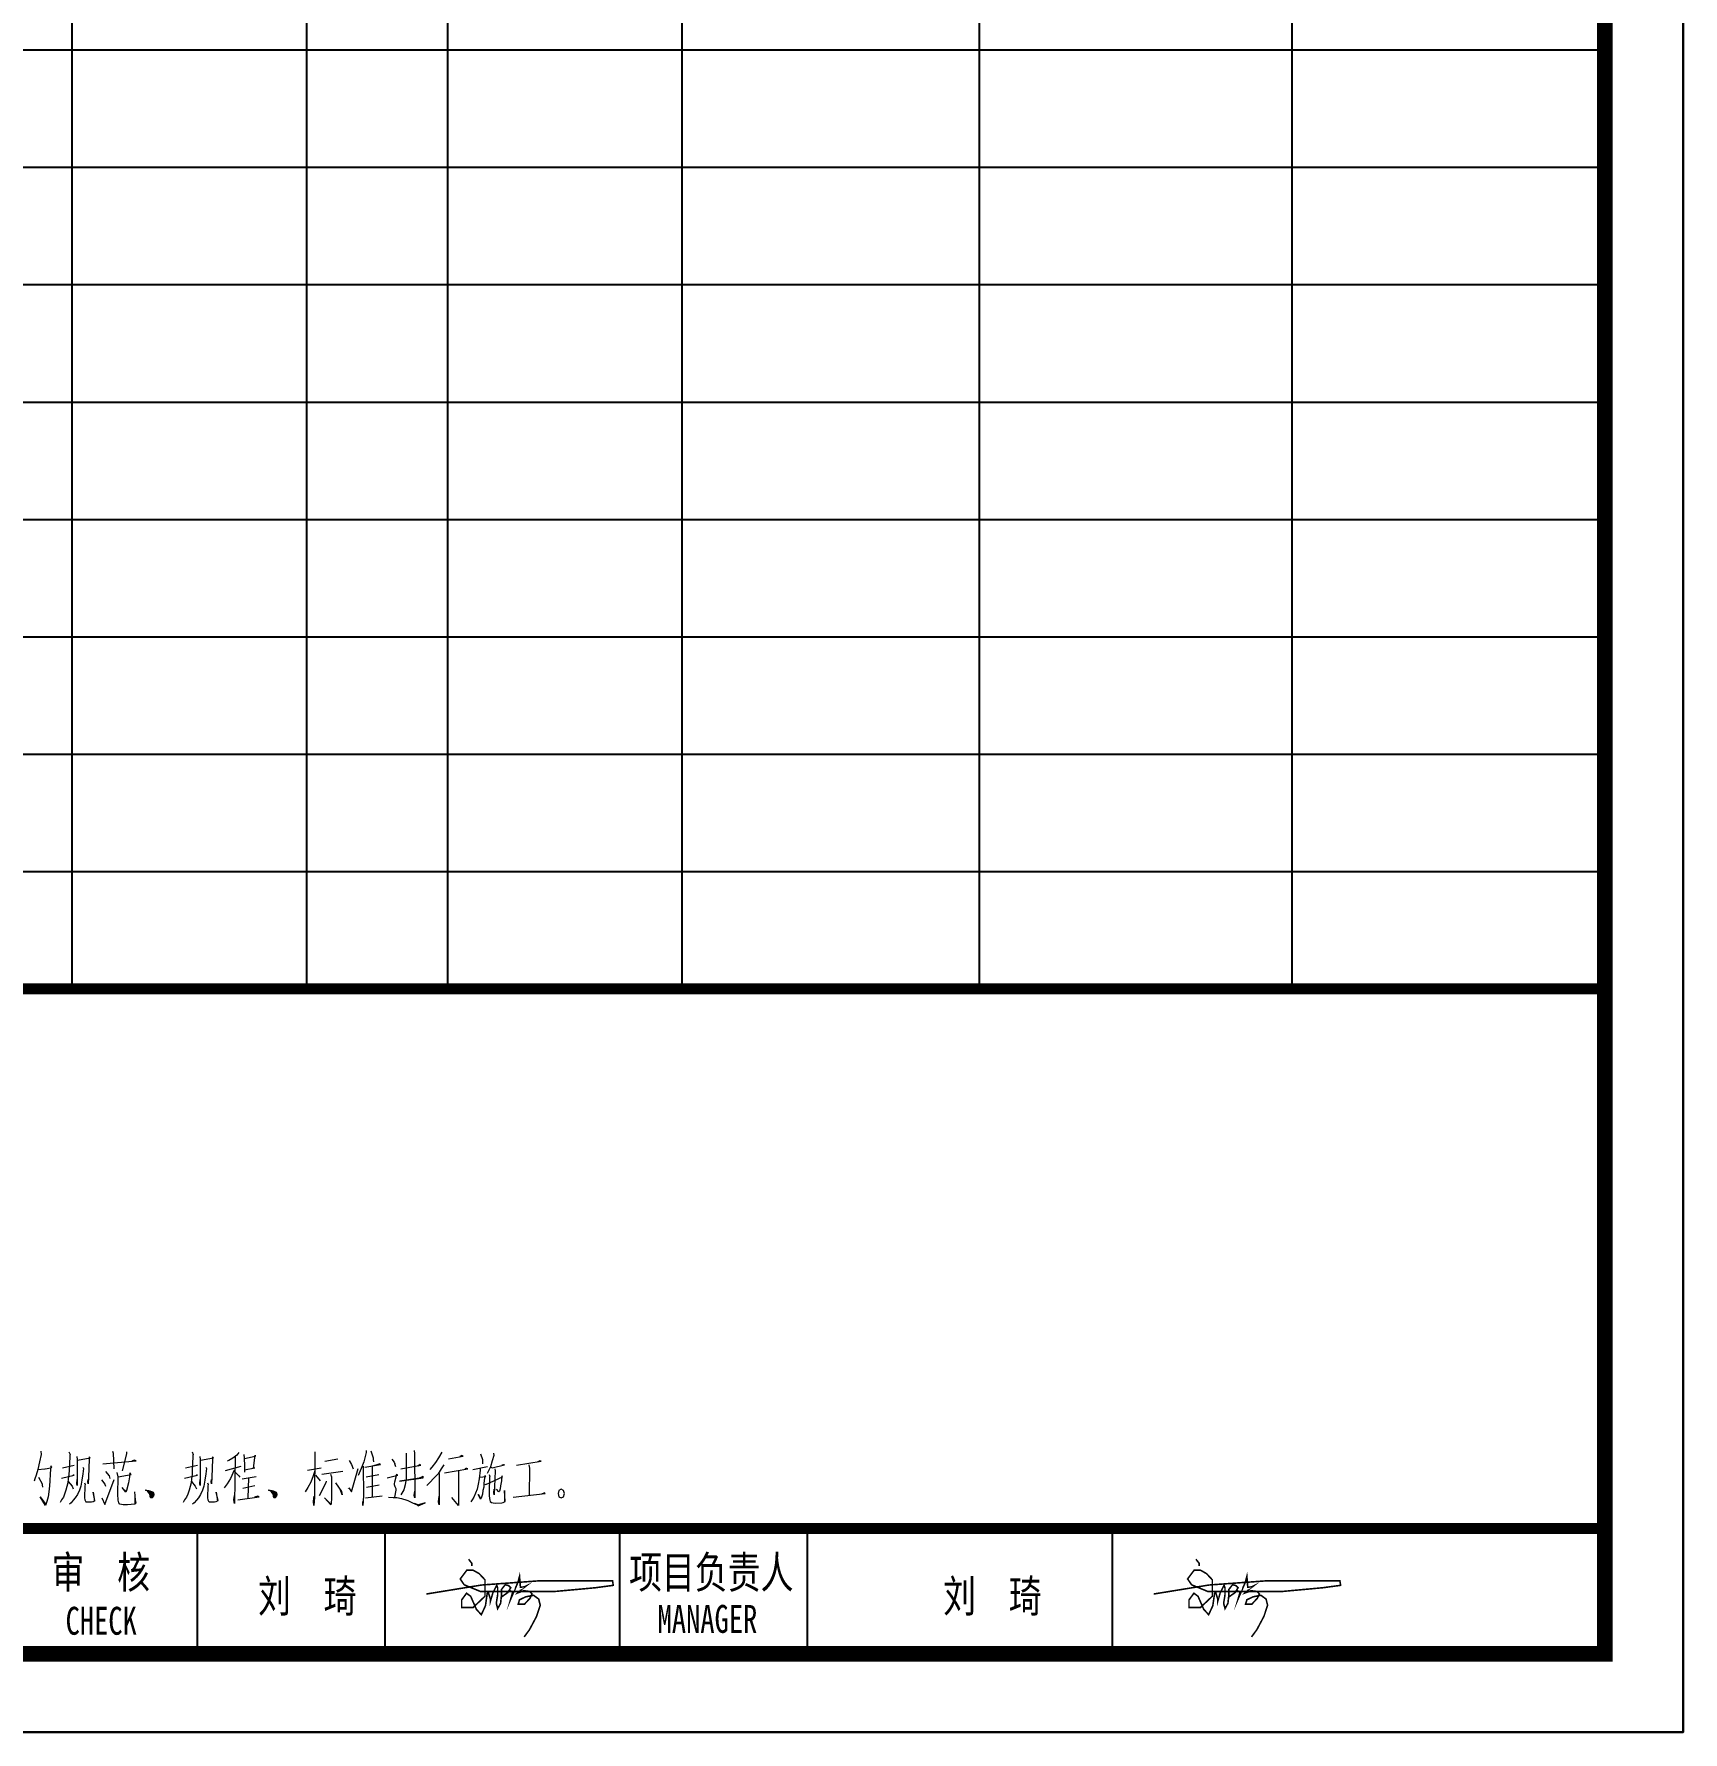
# Model space of a CAD drawing. Extents: x 498328 to 716449, y -893371 to -467753.
# Drawn here: x 537358 to 547901, y -537354 to -526502 of the extents above; entities that cross this region are included whole.
import ezdxf

# ---------------------------------------------------------------- set-up
doc = ezdxf.new("R2010")
doc.units = 0
doc.header["$LTSCALE"] = 1000
doc.layers.get('0').update_dxf_attribs({"linetype": 'CONTINUOUS'})
doc.layers.add('yichutu', color=7, linetype='CONTINUOUS', true_color=0xffffff, plot=False)
doc.layers.add('通用-图框C-SHET', color=141, linetype='CONTINUOUS')
doc.styles.add('黑体', font='simhei.ttf', dxfattribs={"width": 0.8})

# ---------------------------------------------------------------- blocks, each defined once
blk = doc.blocks.new('；liu')
at = {"color": 4, "const_width": 0.5}
for points in [[(165.79, 35.68), (166.39, 34.93), (166.82, 34.39), (166.82, 33.51)], [(152.26, 24.57), (169.97, 27.45), (177.76, 28.02), (188.74, 28.82), (205.46, 28.82), (211.81, 28.82), (212.03, 27.34), (206.34, 26.58), (193.28, 25.38), (183.92, 25.38), (169.59, 25.38), (164.38, 27.52), (163.12, 29.4), (165.2, 32.16), (167.27, 32.16), (169.16, 31.1), (171.04, 29.09), (171.04, 26.32), (171.04, 23.88), (168.78, 21.74), (167.2, 20.25), (163.56, 20.25), (163.56, 22.68), (165.13, 24.82), (166.46, 23.84), (168.28, 19.67), (169.85, 17.97), (171.17, 20.8), (171.73, 24.75), (172.07, 25.16), (172.74, 23.01), (172.74, 22.2), (173.53, 24.91), (174.78, 27.38), (175.08, 26.44), (175.08, 24.34), (174.64, 21.63), (175.08, 19.9), (176.02, 21.61), (176.29, 24.22), (176.29, 26.02), (177.5, 27.55), (178.59, 27.26), (179.25, 26.57), (178.31, 25.04), (176.22, 23.57), (178.31, 25.04), (178.78, 25.8), (179.87, 25.13), (179.43, 23.58), (179.25, 22.96), (180.56, 26), (181.56, 28.29), (182.07, 30.24), (182.29, 27.38), (182.34, 26.76), (183.56, 26.85), (184.17, 27.14), (182.81, 26.1), (181.53, 24.94), (183.43, 25.63), (185.33, 25.38), (186.07, 24.62), (185.4, 23.19), (183.67, 21.36), (181.65, 21.36), (182.07, 22.74), (184.07, 23.68), (186.54, 24.17), (188.19, 22.97), (188.69, 20.97), (187.53, 17.46), (185.23, 13.14), (183.55, 10.87)]]:
    blk.add_lwpolyline(points, dxfattribs=at)
blk = doc.blocks.new('yct-297-210-29700-21000-100-4000.0')
at = {"layer": 'yichutu', "color": 7, "true_color": 0xffffff}
blk.add_lwpolyline([(0, 0), (0, 21000), (29700, 21000), (29700, 0)], close=True, dxfattribs=at)

msp = doc.modelspace()

# ---------------------------------------------------------------- linework, layer by layer
at = {"layer": '通用-图框C-SHET', "ltscale": 5}
for p, q in [((538400.9, -536053.7), (538400.9, -536853.7)), ((539600.9, -536053.7), (539600.9, -536853.7)), ((541100.9, -536053.7), (541100.9, -536853.7)), ((542300.9, -536053.7), (542300.9, -536853.7)), ((544250.9, -536053.7), (544250.9, -536853.7))]:
    msp.add_line(p, q, dxfattribs=at)
at = {"layer": '通用-图框C-SHET'}
msp.add_lwpolyline([(526900.9, -537353.7), (547900.9, -537353.7), (547900.9, -507653.7), (526900.9, -507653.7)], close=True, dxfattribs=at)
at = {"layer": '通用-图框C-SHET', "const_width": 100}
msp.add_lwpolyline([(529400.9, -508153.7), (547400.9, -508153.7), (547400.9, -536853.7), (529400.9, -536853.7)], close=True, dxfattribs=at)
at = {"layer": '通用-图框C-SHET', "ltscale": 5}
for points in [[(537600.9, -512653.7), (537600.9, -532603.7)], [(539100.9, -512653.7), (539100.9, -532603.7)], [(540000.9, -512653.7), (540000.9, -532603.7)], [(541500.9, -512653.7), (541500.9, -532603.7)], [(543400.9, -512653.7), (543400.9, -532603.7)], [(545400.9, -513253.7), (545400.9, -532603.7)]]:
    msp.add_lwpolyline(points, dxfattribs=at)
at = {"layer": '通用-图框C-SHET'}
for points in [[(529400.9, -526603.7), (547400.9, -526603.7)], [(529400.9, -527353.7), (547400.9, -527353.7)], [(529400.9, -528103.7), (547400.9, -528103.7)], [(529400.9, -528853.7), (547400.9, -528853.7)], [(529400.9, -528853.7), (547400.9, -528853.7)], [(529400.9, -529603.7), (547400.9, -529603.7)], [(529400.9, -530353.7), (547400.9, -530353.7)], [(529400.9, -531103.7), (547400.9, -531103.7)], [(529400.9, -531853.7), (547400.9, -531853.7)]]:
    msp.add_lwpolyline(points, dxfattribs=at)
at = {"layer": '通用-图框C-SHET', "const_width": 70}
for points in [[(529400.9, -532603.7), (547400.9, -532603.7)], [(529400.9, -536053.7), (547400.9, -536053.7)]]:
    msp.add_lwpolyline(points, dxfattribs=at)
at = {"layer": '通用-图框C-SHET', "lineweight": 0}
for points in [[(537401.4, -535559.5), (537403.5, -535579.5), (537392.9, -535626), (537382.4, -535675.6), (537371.8, -535711.6), (537363.4, -535735.9), (537360.2, -535750.6)], [(537382.4, -535675.6), (537427.8, -535672.5), (537429.9, -535672.5), (537466.9, -535665.1), (537473.2, -535661.9), (537466.9, -535651.4), (537462.7, -535701), (537460.5, -535752.8), (537455.3, -535802.4), (537448.9, -535849.9), (537440.5, -535879.5), (537432, -535904.9), (537397.2, -535849.9), (537434.1, -535899.6)], [(537581, -535562.6), (537589.4, -535579.5), (537587.3, -535586.9), (537585.2, -535642.9), (537583.1, -535680.9), (537581, -535708.4), (537576.7, -535735.9), (537574.6, -535761.2), (537568.3, -535785.5), (537561.9, -535807.7), (537553.5, -535833), (537546.1, -535852), (537533.4, -535868.9), (537525, -535885.8)], [(537539.8, -535665.1), (537615.8, -535648.2)], [(537632.7, -535593.3), (537634.8, -535612.3), (537634.8, -535750.6), (537634.8, -535778.1), (537632.7, -535766.5), (537634.8, -535739)], [(537636.9, -535615.4), (537717.2, -535600.7), (537710.9, -535595.4), (537710.9, -535609.1), (537706.6, -535725.3), (537704.5, -535766.5), (537702.4, -535752.8), (537704.5, -535739)], [(537797.5, -535639.7), (538010.8, -535620.7), (537998.2, -535615.4), (537984.4, -535622.8)], [(537859.8, -535559.5), (537864, -535571.1), (537868.2, -535672.5)], [(537950.6, -535562.6), (537950.6, -535576.4), (537922.1, -535684.1)], [(538368.9, -535562.6), (538376.3, -535579.5), (538374.2, -535586.9), (538372.1, -535642.9), (538370, -535680.9), (538368.9, -535708.4), (538364.7, -535735.9), (538362.6, -535761.2), (538356.2, -535785.5), (538349.9, -535807.7), (538341.4, -535833), (538333, -535852), (538321.4, -535868.9), (538312.9, -535885.8)], [(538326.7, -535665.1), (538403.8, -535648.2)], [(538419.6, -535593.3), (538421.7, -535612.3), (538421.7, -535750.6), (538421.7, -535778.1), (538419.6, -535766.5), (538421.7, -535739)], [(538423.8, -535615.4), (538505.2, -535600.7), (538498.8, -535595.4), (538498.8, -535609.1), (538494.6, -535725.3), (538492.5, -535766.5), (538490.4, -535752.8), (538492.5, -535739)], [(538680.5, -535656.6), (538581.2, -535684.1)], [(538667.8, -535567.9), (538654.1, -535584.8), (538628.7, -535603.8), (538604.4, -535617.6), (538593.9, -535622.8)], [(538643.5, -535595.4), (538639.3, -535893.2), (538635.1, -535868.9), (538639.3, -535841.5)], [(538699.5, -535579.5), (538701.6, -535603.8), (538703.7, -535651.4), (538703.7, -535692.5)], [(538703.7, -535678.8), (538769.2, -535665.1), (538760.8, -535667.2), (538771.3, -535584.8), (538771.3, -535593.3), (538703.7, -535607)], [(539153.7, -535562.6), (539151.6, -535852), (539147.3, -535904.9), (539145.2, -535877.4), (539149.5, -535846.8)], [(539218.1, -535622.8), (539300.5, -535607)], [(539373.4, -535617.6), (539389.2, -535642.9), (539399.8, -535672.5)], [(539482.2, -535554.2), (539482.2, -535567.9), (539466.3, -535626), (539449.4, -535670.4), (539430.4, -535714.7)], [(539462.1, -535653.5), (539464.2, -535841.5), (539462.1, -535877.4), (539460, -535904.9), (539460, -535879.5)], [(539473.7, -535661.9), (539573, -535642.9), (539568.8, -535639.7), (539550.8, -535645), (539520.2, -535653.5), (539520.2, -535852)], [(539511.7, -535557.4), (539527.6, -535600.7), (539527.6, -535612.3), (539529.7, -535626)], [(539645.9, -535609.1), (539660.7, -535629.2), (539666, -535639.7)], [(539663.8, -535636.6), (539670.2, -535656.6)], [(539736.7, -535571.1), (539736.7, -535672.5), (539736.7, -535678.8), (539736.7, -535733.7), (539730.4, -535774.9), (539721.9, -535805.6), (539704, -535838.3)], [(539704, -535672.5), (539831.8, -535648.2), (539825.5, -535645), (539827.6, -535642.9), (539814.9, -535651.4)], [(539704, -535672.5), (539831.8, -535648.2), (539825.5, -535645), (539812.8, -535653.5)], [(539788.5, -535554.2), (539790.6, -535573.2), (539792.7, -535836.2), (539792.7, -535857.3), (539788.5, -535841.5), (539792.7, -535814)], [(539978.6, -535645), (539961.7, -535672.5), (539941.6, -535703.1), (539912.1, -535733.7), (539892, -535755.9), (539868.8, -535778.1)], [(539965.9, -535565.8), (539943.7, -535600.7), (539924.7, -535631.3), (539902.6, -535661.9), (539889.9, -535675.6)], [(540009.2, -535607), (540102.2, -535590.1), (540092.7, -535586.9), (540080, -535593.3)], [(540164.5, -535675.6), (540257.5, -535656.6)], [(540212, -535576.4), (540224.7, -535612.3), (540224.7, -535626), (540224.7, -535639.7)], [(540296.5, -535571.1), (540298.6, -535586.9), (540288.1, -535620.7), (540276.5, -535658.7), (540265.9, -535680.9), (540255.3, -535701)], [(540278.6, -535661.9), (540287, -535665.1), (540367.3, -535645), (540361, -535645), (540348.3, -535648.2)], [(540443.3, -535648.2), (540600.7, -535622.8), (540592.3, -535620.7), (540579.6, -535626)], [(540522.6, -535645), (540526.8, -535667.2), (540524.7, -535841.5)], [(537386.6, -535725.3), (537409.8, -535766.5), (537410.9, -535774.9), (537413, -535788.7)], [(537533.4, -535730.6), (537615.8, -535711.6), (537609.5, -535711.6), (537607.4, -535714.7)], [(537576.7, -535752.8), (537602.1, -535783.4), (537609.5, -535800.3)], [(537669.7, -535661.9), (537673.9, -535670.4), (537669.7, -535703.1), (537663.3, -535744.3), (537657, -535783.4), (537649.6, -535807.7), (537636.9, -535836.2), (537622.1, -535857.3), (537609.5, -535871.1), (537595.7, -535888), (537585.2, -535896.4)], [(537680.2, -535761.2), (537684.5, -535771.8), (537682.4, -535780.2), (537680.2, -535857.3), (537682.4, -535868.9), (537686.6, -535877.4), (537690.8, -535882.7), (537698.2, -535882.7), (537725.7, -535882.7), (537736.2, -535879.5), (537747.8, -535874.2), (537736.2, -535821.4), (537744.7, -535877.4)], [(537790.1, -535742.2), (537812.3, -535769.7), (537816.5, -535783.4)], [(537792.2, -535857.3), (537810.2, -535899.6), (537870.4, -535739)], [(537816.5, -535689.4), (537839.7, -535716.8), (537842.9, -535733.7)], [(538000.3, -535819.3), (538004.5, -535868.9), (538008.7, -535891.1), (538002.4, -535896.4), (537957, -535901.7), (537928.5, -535901.7), (537907.3, -535896.4), (537901, -535888), (537896.8, -535871.1), (537894.7, -535833), (537896.8, -535722.1), (537890.4, -535694.7)], [(537896.8, -535722.1), (537980.2, -535708.4), (537971.8, -535697.8), (537969.6, -535722.1), (537963.3, -535761.2), (537950.6, -535810.8), (537946.4, -535821.4), (537922.1, -535791.8)], [(538321.4, -535730.6), (538403.8, -535711.6), (538397.4, -535711.6), (538395.3, -535714.7)], [(538364.7, -535752.8), (538389, -535783.4), (538397.4, -535800.3)], [(538457.6, -535661.9), (538461.9, -535670.4), (538457.6, -535703.1), (538451.3, -535744.3), (538445, -535783.4), (538436.5, -535807.7), (538423.8, -535836.2), (538410.1, -535857.3), (538397.4, -535871.1), (538382.6, -535888), (538372.1, -535896.4)], [(538467.1, -535761.2), (538471.4, -535771.8), (538469.2, -535780.2), (538467.1, -535857.3), (538469.2, -535868.9), (538473.5, -535877.4), (538477.7, -535882.7), (538486.1, -535882.7), (538512.6, -535882.7), (538523.1, -535879.5), (538535.8, -535874.2), (538523.1, -535821.4), (538531.6, -535877.4)], [(538637.2, -535680.9), (538614, -535733.7), (538593.9, -535766.5), (538574.9, -535793.9)], [(538645.6, -535694.7), (538667.8, -535716.8), (538674.2, -535725.3)], [(538688.9, -535735.9), (538777.7, -535720)], [(538730.1, -535730.6), (538725.9, -535857.3)], [(539153.7, -535684.1), (539143.1, -535716.8), (539127.3, -535755.9), (539108.3, -535791.8), (539091.4, -535819.3)], [(539106.2, -535680.9), (539194.9, -535665.1)], [(539157.9, -535711.6), (539188.5, -535747.5)], [(539226.6, -535750.6), (539224.5, -535761.2), (539181.1, -535843.6)], [(539199.1, -535706.3), (539333.2, -535686.2)], [(539253, -535706.3), (539259.3, -535722.1), (539259.3, -535860.5), (539257.2, -535891.1), (539255.1, -535901.7), (539216, -535857.3), (539255.1, -535896.4)], [(539285.7, -535761.2), (539323.7, -535816.1), (539329, -535838.3), (539315.3, -535802.4)], [(539369.2, -535797.1), (539371.3, -535793.9), (539389.2, -535819.3), (539430.4, -535670.4)], [(539482.2, -535722.1), (539563.5, -535708.4)], [(539616.3, -535728.5), (539685, -535711.6), (539676.5, -535708.4), (539662.8, -535755.9), (539660.7, -535764.4), (539660.7, -535771.8), (539666, -535785.5), (539672.3, -535797.1), (539672.3, -535807.7), (539662.8, -535852)], [(539695.5, -535750.6), (539846.6, -535728.5), (539840.2, -535722.1), (539821.2, -535730.6)], [(539697.6, -535747.5), (539848.7, -535725.3), (539842.4, -535720)], [(539948, -535701), (539948, -535901.7), (539943.7, -535882.7), (539948, -535846.8)], [(539982.8, -535697.8), (540131.8, -535672.5), (540121.2, -535670.4), (540123.3, -535667.2), (540112.7, -535672.5)], [(540071.6, -535684.1), (540071.6, -535793.9), (540071.6, -535888), (540071.6, -535904.9), (540030.4, -535855.2)], [(540209.9, -535672.5), (540209.9, -535680.9), (540203.6, -535735.9), (540197.2, -535769.7), (540192, -535802.4), (540181.4, -535827.7), (540170.8, -535852), (540160.3, -535868.9), (540151.8, -535882.7)], [(540207.8, -535725.3), (540246.9, -535720), (540240.6, -535714.7), (540239.5, -535728.5), (540235.3, -535764.4), (540233.2, -535788.7), (540228.9, -535810.8), (540224.7, -535833), (540218.4, -535852), (540214.1, -535863.7), (540212, -535865.8), (540197.2, -535836.2), (540212, -535860.5)], [(540240.6, -535769.7), (540246.9, -535771.8), (540354.6, -535722.1), (540348.3, -535716.8), (540346.2, -535747.5), (540339.8, -535780.2), (540337.7, -535800.3), (540334.6, -535814), (540330.3, -535819.3), (540315.5, -535802.4)], [(540268, -535708.4), (540272.2, -535720), (540270.1, -535725.3), (540268, -535819.3), (540268, -535841.5), (540270.1, -535860.5), (540272.2, -535871.1), (540274.4, -535879.5), (540282.8, -535885.8), (540294.4, -535888), (540307.1, -535891.1), (540348.3, -535888), (540358.8, -535885.8), (540367.3, -535882.7), (540371.5, -535879.5), (540367.3, -535810.8), (540367.3, -535879.5)], [(540305, -535672.5), (540307.1, -535684.1), (540300.8, -535838.3), (540298.6, -535824.6), (540300.8, -535802.4)], [(537926.3, -535797.1), (537948.5, -535816.1)], [(538002.4, -535846.8), (538002.4, -535893.2)], [(538071, -535807.7), (538091.1, -535810.8), (538103.8, -535814), (538110.1, -535816.1), (538114.4, -535819.3), (538118.6, -535821.4), (538122.8, -535827.7), (538124.9, -535833), (538124.9, -535838.3), (538120.7, -535849.9), (538116.5, -535855.2), (538112.2, -535857.3), (538108, -535857.3), (538103.8, -535855.2), (538101.7, -535849.9), (538101.7, -535843.6), (538099.6, -535836.2), (538095.3, -535827.7), (538086.9, -535816.1), (538079.5, -535810.8), (538068.9, -535807.7)], [(538079.5, -535810.8), (538089, -535810.8)], [(538084.8, -535814), (538084.8, -535810.8)], [(538101.7, -535814), (538084.8, -535814)], [(538086.9, -535816.1), (538110.1, -535816.1)], [(538089, -535810.8), (538089, -535819.3)], [(538114.4, -535819.3), (538089, -535819.3)], [(538093.2, -535824.6), (538093.2, -535814)], [(538093.2, -535821.4), (538116.5, -535821.4)], [(538122.8, -535827.7), (538095.3, -535827.7)], [(538097.5, -535814), (538097.5, -535829.9)], [(538099.6, -535833), (538124.9, -535833)], [(538101.7, -535849.9), (538101.7, -535814)], [(538124.9, -535838.3), (538101.7, -535838.3)], [(538101.7, -535843.6), (538122.8, -535843.6)], [(538120.7, -535849.9), (538101.7, -535849.9)], [(538103.8, -535855.2), (538116.5, -535855.2)], [(538105.9, -535816.1), (538105.9, -535855.2)], [(538110.1, -535857.3), (538110.1, -535816.1)], [(538114.4, -535819.3), (538114.4, -535855.2)], [(538118.6, -535852), (538118.6, -535821.4)], [(538122.8, -535827.7), (538122.8, -535843.6)], [(538661.5, -535868.9), (538798.8, -535849.9), (538790.3, -535846.8), (538767.1, -535852)], [(538769.2, -535780.2), (538693.2, -535797.1)], [(538857.9, -535807.7), (538879.1, -535810.8), (538891.7, -535814), (538897, -535816.1), (538901.2, -535819.3), (538905.5, -535821.4), (538909.7, -535827.7), (538911.8, -535833), (538911.8, -535838.3), (538907.6, -535849.9), (538903.4, -535855.2), (538899.1, -535857.3), (538896, -535857.3), (538891.7, -535855.2), (538889.6, -535849.9), (538889.6, -535843.6), (538887.5, -535836.2), (538883.3, -535827.7), (538874.8, -535816.1), (538866.4, -535810.8), (538855.8, -535807.7)], [(538866.4, -535810.8), (538877, -535810.8)], [(538872.7, -535814), (538872.7, -535810.8)], [(538889.6, -535814), (538872.7, -535814)], [(538874.8, -535816.1), (538897, -535816.1)], [(538877, -535810.8), (538877, -535819.3)], [(538901.2, -535819.3), (538877, -535819.3)], [(538881.2, -535824.6), (538881.2, -535814)], [(538881.2, -535821.4), (538903.4, -535821.4)], [(538909.7, -535827.7), (538883.3, -535827.7)], [(538885.4, -535814), (538885.4, -535829.9)], [(538887.5, -535833), (538911.8, -535833)], [(538889.6, -535849.9), (538889.6, -535814)], [(538911.8, -535838.3), (538889.6, -535838.3)], [(538889.6, -535843.6), (538909.7, -535843.6)], [(538907.6, -535849.9), (538889.6, -535849.9)], [(538891.7, -535855.2), (538903.4, -535855.2)], [(538893.9, -535816.1), (538893.9, -535855.2)], [(538897, -535857.3), (538897, -535816.1)], [(538901.2, -535819.3), (538901.2, -535855.2)], [(538905.5, -535852), (538905.5, -535821.4)], [(538909.7, -535827.7), (538909.7, -535843.6)], [(539477.9, -535857.3), (539583.6, -535843.6)], [(539484.3, -535788.7), (539565.6, -535774.9)], [(539624.8, -535852), (539654.3, -535855.2), (539678.6, -535855.2), (539708.2, -535860.5), (539741, -535871.1), (539747.3, -535874.2), (539777.9, -535888), (539808.6, -535901.7), (539814.9, -535907), (539858.2, -535888), (539814.9, -535901.7), (539790.6, -535893.2)], [(540421.2, -535852), (540627.1, -535829.9), (540621.9, -535824.6), (540602.8, -535833)]]:
    msp.add_lwpolyline(points, dxfattribs=at)
msp.add_lwpolyline([(540749.7, -535829.9), (540743.3, -535810.8), (540728.5, -535802.4), (540713.7, -535810.8), (540708.5, -535829.9), (540713.7, -535849.9), (540728.5, -535857.3), (540743.3, -535849.9), (540749.7, -535829.9)], close=True, dxfattribs=at)

# ---------------------------------------------------------------- block references
at = {"xscale": 20, "yscale": 20, "zscale": 20}
for p in [(536821.1, -536963.1), (541471.1, -536963.1)]:
    msp.add_blockref('；liu', p, dxfattribs=at)
at = {"layer": 'yichutu', "rotation": 270}
msp.add_blockref('yct-297-210-29700-21000-100-4000.0', (526900.9, -507653.7), dxfattribs=at)

# ---------------------------------------------------------------- texts
at = {"layer": '通用-图框C-SHET', "style": '黑体', "width": 0.75}
for s, height, p in [('审  核', 205.38, (537470.4, -536435.3)), ('项目负责人', 205.38, (541162.9, -536435.3)), ('CHECK', 178.45, (537560.4, -536731.8)), ('MANAGER', 178.45, (541345.1, -536719.8))]:
    msp.add_text(s, height=height, dxfattribs=at).set_placement(p)
at = {"layer": '通用-图框C-SHET', "color": 1, "style": '黑体', "width": 0.75}
for p in [(538790.3, -536587.5), (543170.7, -536587.5)]:
    msp.add_text('刘  琦', height=205.38, dxfattribs=at).set_placement(p)

doc.saveas('drawing.dxf')
